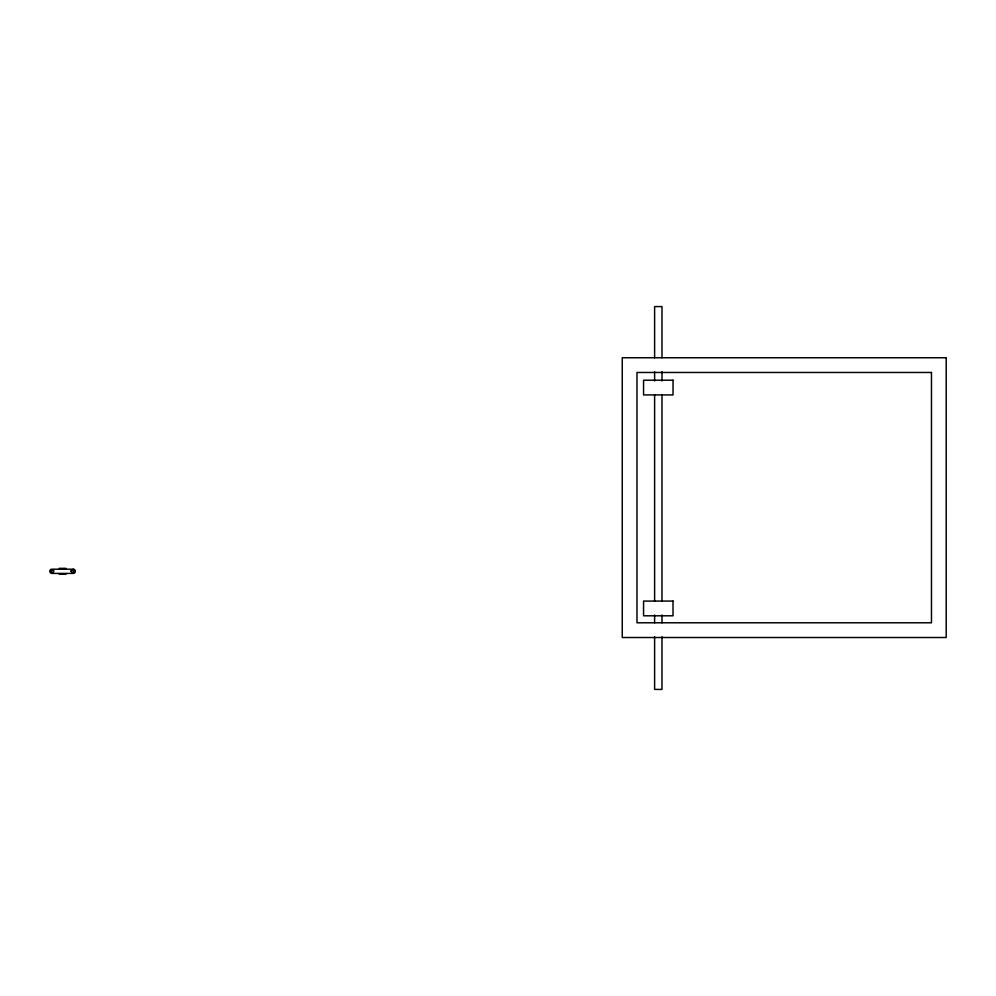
<?xml version="1.0" encoding="UTF-8"?>
<svg xmlns="http://www.w3.org/2000/svg" width="996" height="996" viewBox="0 0 996 996"><rect width="100%" height="100%" fill="white"/><g stroke="black" fill="none" stroke-linecap="round" stroke-linejoin="round"><path stroke-width="1.49" d="M59.2 568.343L65.948 568.343M59.2 574.269L65.948 574.269M661.979 357.726L661.979 306.581L654.609 306.581L654.609 357.726M661.979 371.682L661.979 380.982M661.979 394.926L661.979 601.074M661.979 615.018L661.979 622.774M661.979 636.718L661.979 689.419L654.609 689.419L654.609 636.718M654.609 371.682L654.609 380.982M654.609 394.926L654.609 601.074M654.609 615.018L654.609 622.774M50.858 571.044C53.336 575.601 56.013 567.596 50.858 571.044M70.928 571.044C73.405 575.601 76.082 567.596 70.928 571.044M946.2 357.751L622.263 357.751L622.263 637.515L946.2 637.515L946.2 357.751M931.472 372.467L636.979 372.467L636.979 622.786L931.472 622.786L931.472 372.467M673.022 380.198L643.565 380.198L643.565 394.926L673.022 394.926L673.022 380.198M73.243 569.202L51.904 569.202A2.104 2.104 0 0 0 49.8 571.306A2.104 2.104 0 0 0 51.904 573.41L73.243 573.41A2.104 2.104 0 0 0 75.347 571.306A2.104 2.104 0 0 0 73.243 569.202M673.022 601.074L643.565 601.074L643.565 615.802L673.022 615.802L673.022 601.074"/></g></svg>
